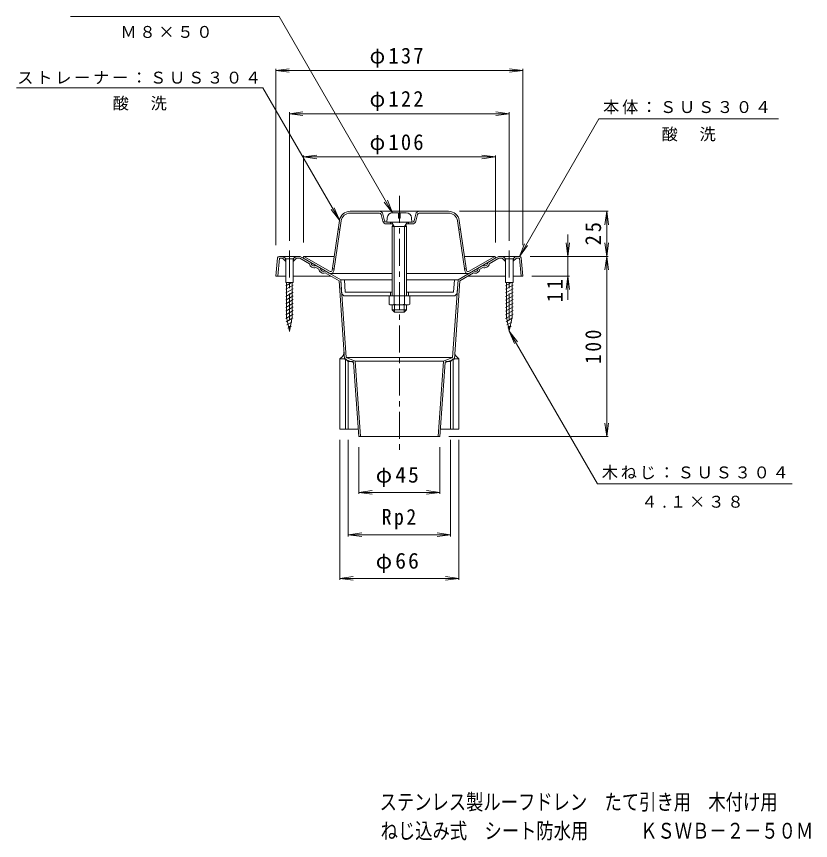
# Model space of a CAD drawing. Units: millimetres, scale not verified. Extents: x -232 to 1146, y -2074 to 360.
# Drawn here: x -232.1 to 208.5, y -347.7 to 109.7 of the extents above; entities that cross this region are included whole.
import ezdxf
from ezdxf.enums import TextEntityAlignment as Align

# ---------------------------------------------------------------- set-up
doc = ezdxf.new("R2010")
doc.units = ezdxf.units.MM
doc.header["$LTSCALE"] = 3
doc.linetypes.add('CHAIN1', pattern=[8, 5, -1, 1, -1])
for name, color, linetype, lineweight in [('0-0_通り芯', 3, 'Continuous', 9), ('0-1_躯体', 6, 'Continuous', 9), ('0-2_仕上', 4, 'Continuous', 9), ('0-3_建具', 2, 'Continuous', 9), ('0-4_その他', 7, 'Continuous', 9), ('0-5_寸法', 7, 'Continuous', 9), ('0-7', 7, 'Continuous', 9), ('0-8', 6, 'Continuous', 9), ('0-A', 2, 'Continuous', 9), ('0-E', 7, 'Continuous', 9), ('0-F', 7, 'Continuous', 9)]:
    doc.layers.add(name, color=color, linetype=linetype, lineweight=lineweight)
doc.layers.add('F-5_F-5ﾚｲﾔ', color=6, linetype='Continuous')
doc.styles.add('ＭＳ ゴシック', font='')
doc.styles.get('ＭＳ ゴシック').set_extended_font_data('MS Gothic')

msp = doc.modelspace()

# ---------------------------------------------------------------- linework, layer by layer
at = {"layer": '0-0_通り芯', "linetype": 'CHAIN1'}
msp.add_line((-19.649, 10.229), (-19.649, -132.613), dxfattribs=at)
at = {"layer": '0-0_通り芯'}
for p, q in [((-87.232, -24.362), (-88.149, -34.453)), ((-86.236, -24.453), (-87.145, -34.453)), ((-74.649, -23.453), (-86.236, -23.453)), ((-86.236, -24.453), (-84.563, -24.453)), ((-82.856, -26.16), (-84.563, -24.453)), ((-83.856, -23.746), (-82.699, -24.903)), ((-82.899, -24.703), (-82.899, -26.117)), ((-77.442, -23.746), (-78.599, -24.903)), ((-78.442, -26.16), (-76.735, -24.453)), ((-78.399, -24.703), (-78.399, -26.117)), ((-76.735, -24.453), (-74.917, -24.453)), ((-74.917, -24.453), (-69.532, -27.562)), ((-74.649, -23.453), (-68.546, -26.976)), ((35.351, -23.453), (29.248, -26.976)), ((35.619, -24.453), (30.235, -27.562)), ((35.351, -23.453), (46.938, -23.453)), ((37.437, -24.453), (35.619, -24.453)), ((39.144, -26.16), (37.437, -24.453)), ((38.144, -23.746), (39.301, -24.903)), ((39.101, -24.703), (39.101, -26.117)), ((44.558, -23.746), (43.401, -24.903)), ((43.558, -26.16), (45.265, -24.453)), ((43.601, -24.703), (43.601, -26.117)), ((46.938, -24.453), (45.265, -24.453)), ((46.938, -24.453), (47.847, -34.453)), ((47.934, -24.362), (48.851, -34.453)), ((-65.962, -29.623), (-64.336, -30.562)), ((-65.948, -28.476), (-63.35, -29.976)), ((-60.752, -31.476), (-52.188, -36.421)), ((21.454, -31.476), (12.89, -36.421)), ((26.65, -28.476), (24.052, -29.976)), ((26.664, -29.623), (25.038, -30.562)), ((-88.149, -34.453), (-82.699, -34.453)), ((-78.599, -34.453), (-57.596, -34.453)), ((-60.765, -32.623), (-53.149, -37.021)), ((-52.188, -36.421), (-23.649, -36.421)), ((-15.649, -36.421), (12.89, -36.421)), ((12.89, -36.421), (9.906, -79.622)), ((21.468, -32.623), (13.851, -37.021)), ((39.301, -34.453), (18.299, -34.453)), ((48.851, -34.453), (43.401, -34.453)), ((-53.149, -37.021), (-50.149, -80.453)), ((13.851, -37.021), (10.851, -80.453)), ((-50.149, -80.453), (-45.149, -82.453)), ((-49.204, -79.622), (9.906, -79.622)), ((-44.206, -81.622), (-41.146, -123.453)), ((4.908, -81.622), (1.849, -123.453)), ((9.906, -79.622), (4.908, -81.622)), ((10.851, -80.453), (5.851, -82.453)), ((-45.149, -82.453), (-42.149, -123.453)), ((5.851, -82.453), (2.851, -123.453)), ((2.851, -123.453), (-42.149, -123.453))]:
    msp.add_line(p, q, dxfattribs=at)
msp.add_lwpolyline([(-52.188, -36.421), (-49.204, -79.622), (-44.206, -81.622), (4.908, -81.622)], dxfattribs=at)
for centre, radius, start, end in [((-86.236, -24.453), 1, 90, 174.80576), ((-84.563, -24.453), 1, 44.99858, 90), ((-82.149, -25.453), 1, 224.99858, 236.63191), ((-79.149, -25.453), 1, 303.36447, 315.00142), ((-76.735, -24.453), 1, 90, 135.00142), ((-66.934, -27.185), 1.625, 172.62077, 307.3795), ((27.637, -27.185), 1.625, 232.6205, 7.37923), ((37.437, -24.453), 1, 44.99858, 90), ((39.851, -25.453), 1, 224.99858, 236.63469), ((42.851, -25.453), 1, 303.36809, 315.00142), ((45.265, -24.453), 1, 90, 135.00142), ((46.938, -24.453), 1, 5.19424, 90), ((-66.934, -27.185), 2.625, 188.24649, 291.75319), ((-61.738, -30.185), 2.625, 188.248, 291.75247), ((-61.738, -30.185), 1.625, 172.62209, 307.37827), ((22.44, -30.185), 1.625, 232.62173, 7.37791), ((22.44, -30.185), 2.625, 248.24771, 351.75218), ((27.637, -27.185), 2.625, 248.24681, 351.75351)]:
    msp.add_arc(centre, radius, start, end, dxfattribs=at)
at = {"layer": '0-1_躯体'}
for p, q in [((-46.974, 1.547), (7.664, 1.547)), ((-30.716, 0.547), (-46.974, 0.547)), ((-27.844, -3.695), (-28.776, 0.032)), ((-11.465, -3.695), (-10.533, 0.032)), ((-8.593, 0.547), (7.664, 0.547)), ((-56.995, -31.316), (-52.91, -3.579)), ((-51.92, -3.724), (-56.005, -31.462)), ((-29.746, -0.21), (-28.814, -3.938)), ((-26.874, -4.453), (-12.43, -4.453)), ((-24.655, -5.453), (-24.655, -4.453)), ((-14.655, -5.453), (-14.655, -4.453)), ((-14.649, -5.453), (-14.649, -4.453)), ((-9.563, -0.21), (-10.495, -3.938)), ((12.611, -3.724), (16.696, -31.462)), ((17.685, -31.316), (13.6, -3.579)), ((-53.628, -8.453), (-52.617, -8.453)), ((-26.874, -5.453), (-23.432, -5.453)), ((-15.866, -5.453), (-12.436, -5.453)), ((14.318, -8.453), (13.307, -8.453)), ((-72.655, -23.453), (-73.155, -24.319)), ((-73.155, -24.319), (-58.605, -32.719)), ((-72.655, -23.453), (-55.837, -23.453)), ((-72.655, -23.453), (-58.105, -31.853)), ((33.345, -23.453), (16.527, -23.453)), ((33.345, -23.453), (18.796, -31.853)), ((33.845, -24.319), (19.296, -32.719)), ((33.345, -23.453), (33.845, -24.319)), ((-56.868, -30.453), (-55.857, -30.453)), ((17.558, -30.453), (16.547, -30.453)), ((-57.733, -32.953), (-23.655, -32.953)), ((-15.655, -32.953), (18.423, -32.953))]:
    msp.add_line(p, q, dxfattribs=at)
for centre, radius, start, end in [((-46.974, -4.453), 6, 90, 171.62187), ((-46.974, -4.453), 5, 90, 171.62187), ((-30.716, -0.453), 2, 14.03528, 90), ((-30.716, -0.453), 1, 14.03528, 90), ((-8.593, -0.453), 2, 90, 165.96472), ((-8.593, -0.453), 1, 90, 165.96472), ((7.664, -4.453), 6, 8.37813, 90), ((7.664, -4.453), 5, 8.37813, 90), ((-26.874, -3.453), 2, 194.03528, 270), ((-26.874, -3.453), 1, 194.03528, 270), ((-12.436, -3.453), 1, 270, 345.96472), ((-12.436, -3.453), 2, 270, 345.96472), ((-57.733, -31.207), 1.746, 240.00024, 351.62154), ((-57.733, -31.207), 0.746, 240.00024, 351.62154), ((18.423, -31.207), 1.746, 188.37846, 299.99976), ((18.423, -31.207), 0.746, 188.37846, 299.99976)]:
    msp.add_arc(centre, radius, start, end, dxfattribs=at)
at = {"layer": '0-2_仕上', "linetype": 'CHAIN1'}
for p, q in [((-80.649, -20.12), (-80.649, -66.684)), ((41.351, -20.12), (41.351, -66.684))]:
    msp.add_line(p, q, dxfattribs=at)
at = {"layer": '0-2_仕上'}
for p, q in [((-82.699, -24.903), (-84.134, -23.467)), ((-84.134, -23.467), (-77.163, -23.467)), ((-78.599, -24.903), (-82.699, -24.903)), ((-82.699, -24.903), (-82.699, -37.903)), ((-78.599, -24.903), (-77.163, -23.467)), ((-78.599, -24.903), (-78.599, -37.903)), ((44.837, -23.467), (37.866, -23.467)), ((39.301, -24.903), (37.866, -23.467)), ((39.301, -24.903), (43.401, -24.903)), ((39.301, -24.903), (39.301, -37.903)), ((43.401, -24.903), (44.837, -23.467)), ((43.401, -24.903), (43.401, -37.903)), ((-82.699, -37.903), (-78.599, -37.903)), ((-79.513, -37.903), (-82.699, -39.742)), ((-78.599, -39.391), (-82.699, -41.758)), ((-82.199, -37.903), (-82.199, -57.252)), ((-79.099, -37.903), (-79.099, -57.252)), ((39.301, -37.903), (43.401, -37.903)), ((42.487, -37.903), (39.301, -39.742)), ((43.401, -39.391), (39.301, -41.758)), ((39.801, -37.903), (39.801, -57.252)), ((42.901, -37.903), (42.901, -57.252)), ((-78.599, -41.406), (-82.699, -43.773)), ((-78.599, -43.422), (-82.699, -45.789)), ((-78.599, -45.437), (-82.699, -47.805)), ((43.401, -41.406), (39.301, -43.773)), ((43.401, -43.422), (39.301, -45.789)), ((43.401, -45.437), (39.301, -47.805)), ((-78.599, -47.453), (-82.699, -49.82)), ((-78.599, -49.469), (-82.699, -51.836)), ((43.401, -47.453), (39.301, -49.82)), ((43.401, -49.469), (39.301, -51.836)), ((-78.599, -51.484), (-82.699, -53.851)), ((-78.599, -53.5), (-82.699, -55.867)), ((-23.649, -50.421), (-23.649, -53.203)), ((-23.649, -53.203), (-15.649, -53.203)), ((-23.649, -53.203), (-22.399, -54.453)), ((-22.399, -50.421), (-22.399, -54.453)), ((-22.399, -54.453), (-16.899, -54.453)), ((-16.899, -50.421), (-16.899, -54.453)), ((-15.649, -53.203), (-16.899, -54.453)), ((-15.649, -50.421), (-15.649, -53.203)), ((43.401, -51.484), (39.301, -53.851)), ((43.401, -53.5), (39.301, -55.867)), ((-78.599, -55.515), (-82.699, -57.883)), ((-78.831, -57.665), (-82.387, -59.718)), ((-82.199, -57.252), (-80.649, -64.903)), ((-79.099, -57.252), (-80.649, -64.903)), ((43.401, -55.515), (39.301, -57.883)), ((43.169, -57.665), (39.613, -59.718)), ((39.801, -57.252), (41.351, -64.903)), ((42.901, -57.252), (41.351, -64.903)), ((-79.232, -59.912), (-82.055, -61.542)), ((-79.582, -62.13), (-81.527, -63.253)), ((42.768, -59.912), (39.945, -61.542)), ((42.418, -62.13), (40.473, -63.253))]:
    msp.add_line(p, q, dxfattribs=at)
at = {"layer": '0-2_仕上', "color": 2}
for p, q in [((-24.649, -45.421), (-24.649, -43.421)), ((-14.649, -45.421), (-14.649, -43.421))]:
    msp.add_line(p, q, dxfattribs=at)
at = {"layer": '0-3_建具'}
for p, q in [((-52.188, -36.421), (-50.183, -36.421)), ((-51.695, -43.559), (-52.188, -36.421)), ((-50.183, -36.421), (-49.7, -43.421)), ((10.885, -36.421), (10.402, -43.421)), ((12.89, -36.421), (10.885, -36.421)), ((12.397, -43.559), (12.89, -36.421)), ((-49.7, -43.421), (-23.649, -43.421)), ((-49.7, -45.421), (10.402, -45.421)), ((-12.149, -45.421), (-27.149, -45.421)), ((10.402, -43.421), (-15.649, -43.421))]:
    msp.add_line(p, q, dxfattribs=at)
for centre, start, end in [((-49.7, -43.421), 183.95111, 270), ((10.402, -43.421), 270, 356.04889)]:
    msp.add_arc(centre, 2, start, end, dxfattribs=at)
at = {"layer": '0-4_その他', "color": 4}
for p, q in [((-20.11, 0.747), (-23.445, 0.747)), ((-20.11, 0.747), (-20.11, -2.253)), ((-19.187, 0.747), (-19.187, -2.253)), ((-15.853, 0.747), (-19.187, 0.747)), ((-26.434, -1.991), (-26.649, -4.453)), ((-26.649, -4.453), (-12.649, -4.453)), ((-19.187, -2.253), (-20.11, -2.253)), ((-12.864, -1.991), (-12.649, -4.453)), ((-22.549, -6.953), (-23.904, -4.65)), ((-23.649, -6.953), (-23.104, -6.009)), ((-23.649, -6.953), (-15.649, -6.953)), ((-23.649, -6.953), (-23.649, -45.421)), ((-22.549, -6.953), (-22.549, -45.421)), ((-16.749, -6.953), (-15.394, -4.65)), ((-16.749, -6.953), (-16.749, -45.421)), ((-15.649, -6.953), (-16.194, -6.009)), ((-15.649, -6.953), (-15.649, -45.421))]:
    msp.add_line(p, q, dxfattribs=at)
at = {"layer": '0-4_その他'}
for p, q in [((96.291, 1.547), (13.664, 1.547)), ((95.391, 1.547), (94.412, -5.889)), ((95.391, -23.453), (95.391, 1.547)), ((95.391, 1.547), (96.37, -5.889)), ((73.813, -11.391), (73.813, -47.558)), ((73.813, -23.453), (72.834, -16.017)), ((73.813, -23.453), (74.792, -16.017)), ((95.391, -23.453), (94.412, -16.017)), ((95.391, -23.453), (96.37, -16.017)), ((96.291, -23.453), (52.938, -23.453)), ((95.391, -23.453), (94.412, -30.889)), ((95.391, -123.453), (95.391, -23.453)), ((95.391, -23.453), (96.37, -30.889)), ((74.713, -34.453), (53.847, -34.453)), ((73.813, -34.453), (72.834, -41.889)), ((73.813, -34.453), (74.792, -41.889)), ((95.391, -123.453), (94.412, -116.017)), ((95.391, -123.453), (96.37, -116.017)), ((96.291, -123.453), (7.849, -123.453)), ((-52.649, -203.105), (-52.649, -125.393)), ((-47.977, -178.877), (-47.977, -125.393)), ((8.679, -178.877), (8.679, -125.393)), ((13.351, -203.105), (13.351, -125.393)), ((-42.149, -155.362), (-42.149, -129.453)), ((2.851, -155.362), (2.851, -129.453)), ((-42.149, -154.462), (-34.713, -153.483)), ((-42.149, -154.462), (2.851, -154.462)), ((-42.149, -154.462), (-34.713, -155.441)), ((2.851, -154.462), (-4.585, -153.483)), ((2.851, -154.462), (-4.585, -155.441)), ((-47.977, -177.977), (-40.541, -176.998)), ((-47.977, -177.977), (8.679, -177.977)), ((-47.977, -177.977), (-40.541, -178.956)), ((8.679, -177.977), (1.243, -176.998)), ((8.679, -177.977), (1.243, -178.956)), ((-52.649, -202.205), (-45.213, -201.226)), ((13.351, -202.205), (5.915, -201.226)), ((-52.649, -202.205), (13.351, -202.205)), ((-52.649, -202.205), (-45.213, -203.184)), ((13.351, -202.205), (5.915, -203.184))]:
    msp.add_line(p, q, dxfattribs=at)
at = {"layer": '0-4_その他', "color": 4}
for centre, radius, start, end in [((-23.445, -2.253), 3, 90, 175.00038), ((-15.853, -2.253), 3, 4.99962, 90), ((-24.249, -4.853), 0.4, 30.48172, 90), ((-15.049, -4.853), 0.4, 90, 149.51828)]:
    msp.add_arc(centre, radius, start, end, dxfattribs=at)
at = {"layer": '0-5_寸法'}
for q in [(91.047, 52.947), (49.808, -16.524), (51.504, -17.503)]:
    msp.add_line((46.938, -23.453), q, dxfattribs=at)
at = {"layer": '0-7'}
for p, q in [((-52.649, -80.394), (-51.28, -79.025)), ((13.351, -80.394), (11.982, -79.025))]:
    msp.add_line(p, q, dxfattribs=at)
for centre, start, end in [((-53.401, -76.903), 314.99977, 3.95111), ((14.103, -76.903), 176.04889, 225.00023)]:
    msp.add_arc(centre, 3, start, end, dxfattribs=at)
at = {"layer": '0-8'}
for p, q in [((-52.649, -80.394), (-52.649, -119.393)), ((-52.649, -80.394), (-49.456, -80.394)), ((-49.456, -80.394), (-47.977, -81.873)), ((-49.456, -80.394), (-49.456, -119.393)), ((-45.181, -81.873), (-47.977, -81.873)), ((-47.977, -81.873), (-47.977, -119.393)), ((8.679, -81.873), (5.883, -81.873)), ((10.158, -80.394), (8.679, -81.873)), ((8.679, -81.873), (8.679, -119.393)), ((10.158, -80.394), (10.158, -119.393)), ((13.351, -80.394), (10.158, -80.394)), ((13.351, -80.394), (13.351, -119.393)), ((-52.649, -119.393), (-42.439, -119.393)), ((3.141, -119.393), (13.351, -119.393))]:
    msp.add_line(p, q, dxfattribs=at)
at = {"layer": '0-A'}
for p, q in [((-25.399, -49.93), (-25.399, -45.421)), ((-22.512, -49.93), (-22.512, -45.421)), ((-16.786, -49.93), (-16.786, -45.421)), ((-13.899, -49.93), (-13.899, -45.421)), ((-15.342, -50.421), (-23.955, -50.421))]:
    msp.add_line(p, q, dxfattribs=at)
for centre, radius, start, end in [((-23.955, -48.053), 2.368, 232.44278, 307.55722), ((-19.649, -41.823), 8.598, 250.548, 289.452), ((-15.342, -48.053), 2.368, 232.44278, 307.55722)]:
    msp.add_arc(centre, radius, start, end, dxfattribs=at)
at = {"layer": '0-E'}
for p, q in [((-202.149, 109.706), (-86.352, 109.706)), ((-23.445, 0.747), (-86.352, 109.706)), ((-95.388, 70.167), (-232.106, 70.167)), ((-52.901, -3.424), (-95.388, 70.167)), ((91.047, 52.947), (190.688, 52.947)), ((-23.445, 0.747), (-28.011, 6.697)), ((-23.445, 0.747), (-26.315, 7.676)), ((-52.901, -3.424), (-57.467, 2.526)), ((-52.901, -3.424), (-55.771, 3.505)), ((41.351, -64.903), (45.917, -70.853)), ((41.351, -64.903), (44.221, -71.832))]:
    msp.add_line(p, q, dxfattribs=at)
msp.add_lwpolyline([(41.351, -64.903), (90.364, -149.796), (198.348, -149.796)], dxfattribs=at)
at = {"layer": '0-F'}
for p, q in [((-88.149, 79.706), (-80.713, 80.685)), ((-88.149, -17.335), (-88.149, 80.606)), ((-88.149, 79.706), (48.851, 79.706)), ((-88.149, 79.706), (-80.713, 78.727)), ((48.851, 79.706), (41.415, 80.685)), ((48.851, 79.706), (41.415, 78.727)), ((48.851, -17.335), (48.851, 80.606)), ((-80.649, 55.706), (-73.213, 56.685)), ((-80.649, -14.912), (-80.649, 56.606)), ((-80.649, 55.706), (41.351, 55.706)), ((-80.649, 55.706), (-73.213, 54.727)), ((41.351, 55.706), (33.915, 56.685)), ((41.351, 55.706), (33.915, 54.727)), ((41.351, -14.912), (41.351, 56.606)), ((-72.923, 31.706), (-65.487, 32.685)), ((-72.923, -15.794), (-72.923, 32.606)), ((33.626, 31.706), (26.19, 32.685)), ((33.626, -15.794), (33.626, 32.606)), ((-72.923, 31.706), (33.626, 31.706)), ((-72.923, 31.706), (-65.487, 30.727)), ((33.626, 31.706), (26.19, 30.727))]:
    msp.add_line(p, q, dxfattribs=at)

# ---------------------------------------------------------------- texts
at = {"layer": '0-4_その他', "color": 2, "char_height": 8.798, "attachment_point": 7, "rotation": 90, "style": 'ＭＳ ゴシック'}
for s, insert in [('\\T1.27;\\W0.95;25', (92.391, -17.328)), ('\\T1.27;\\W0.95;11', (70.935, -48.924)), ('\\T1.27;\\W0.9;100', (92.391, -83.203))]:
    msp.add_mtext(s, dxfattribs=dict(at, insert=insert))
at = {"layer": '0-4_その他', "color": 2, "char_height": 8.798, "attachment_point": 7, "style": 'ＭＳ ゴシック'}
for s, insert in [('\\T1.19;φ45', (-32.774, -151.462)), ('\\T1.27;\\W0.9;Rp2', (-29.399, -174.977)), ('\\T1.19;φ66', (-32.774, -199.205))]:
    msp.add_mtext(s, dxfattribs=dict(at, insert=insert))
at = {"layer": '0-5_寸法', "char_height": 6.598, "attachment_point": 7, "style": 'ＭＳ ゴシック'}
for s, insert in [('\\T1.17;Ｍ８×５０', (-174.441, 97.726)), ('\\T1.18;４.１×３８', (114.602, -163.082))]:
    msp.add_mtext(s, dxfattribs=dict(at, insert=insert))
at = {"layer": '0-E', "char_height": 6.598, "attachment_point": 7, "style": 'ＭＳ ゴシック'}
for s, insert in [('\\T1.17;ストレーナー：ＳＵＳ３０４', (-231.693, 72.124)), ('\\T1.17;酸\u3000洗', (-178.747, 57.494)), ('\\T1.17;本体：ＳＵＳ３０４', (93.385, 55.407)), ('\\T1.17;酸\u3000洗', (125.867, 40.366)), ('\\T1.17;木ねじ：ＳＵＳ３０４', (92.651, -147.431))]:
    msp.add_mtext(s, dxfattribs=dict(at, insert=insert))
at = {"layer": '0-F', "color": 2, "char_height": 8.798, "attachment_point": 7, "style": 'ＭＳ ゴシック'}
for s, insert in [('\\T1.21;\\W0.95;φ137', (-36.149, 81.206)), ('\\T1.21;\\W0.95;φ122', (-36.149, 57.206)), ('\\T1.21;\\W0.95;φ106', (-36.149, 33.206))]:
    msp.add_mtext(s, dxfattribs=dict(at, insert=insert))
at = {"layer": 'F-5_F-5ﾚｲﾔ', "style": 'ＭＳ ゴシック', "width": 0.8}
for s, p in [('ステンレス製ルーフドレン\u3000たて引き用\u3000木付け用', (-30.619, -333.372)), ('ねじ込み式\u3000シート防水用\u3000\u3000\u3000ＫＳＷＢ－２－５０Ｍ', (-30.047, -349.357))]:
    msp.add_text(s, height=8.798, dxfattribs=at).set_placement(p, align=Align.BOTTOM_LEFT)

doc.saveas('drawing.dxf')
